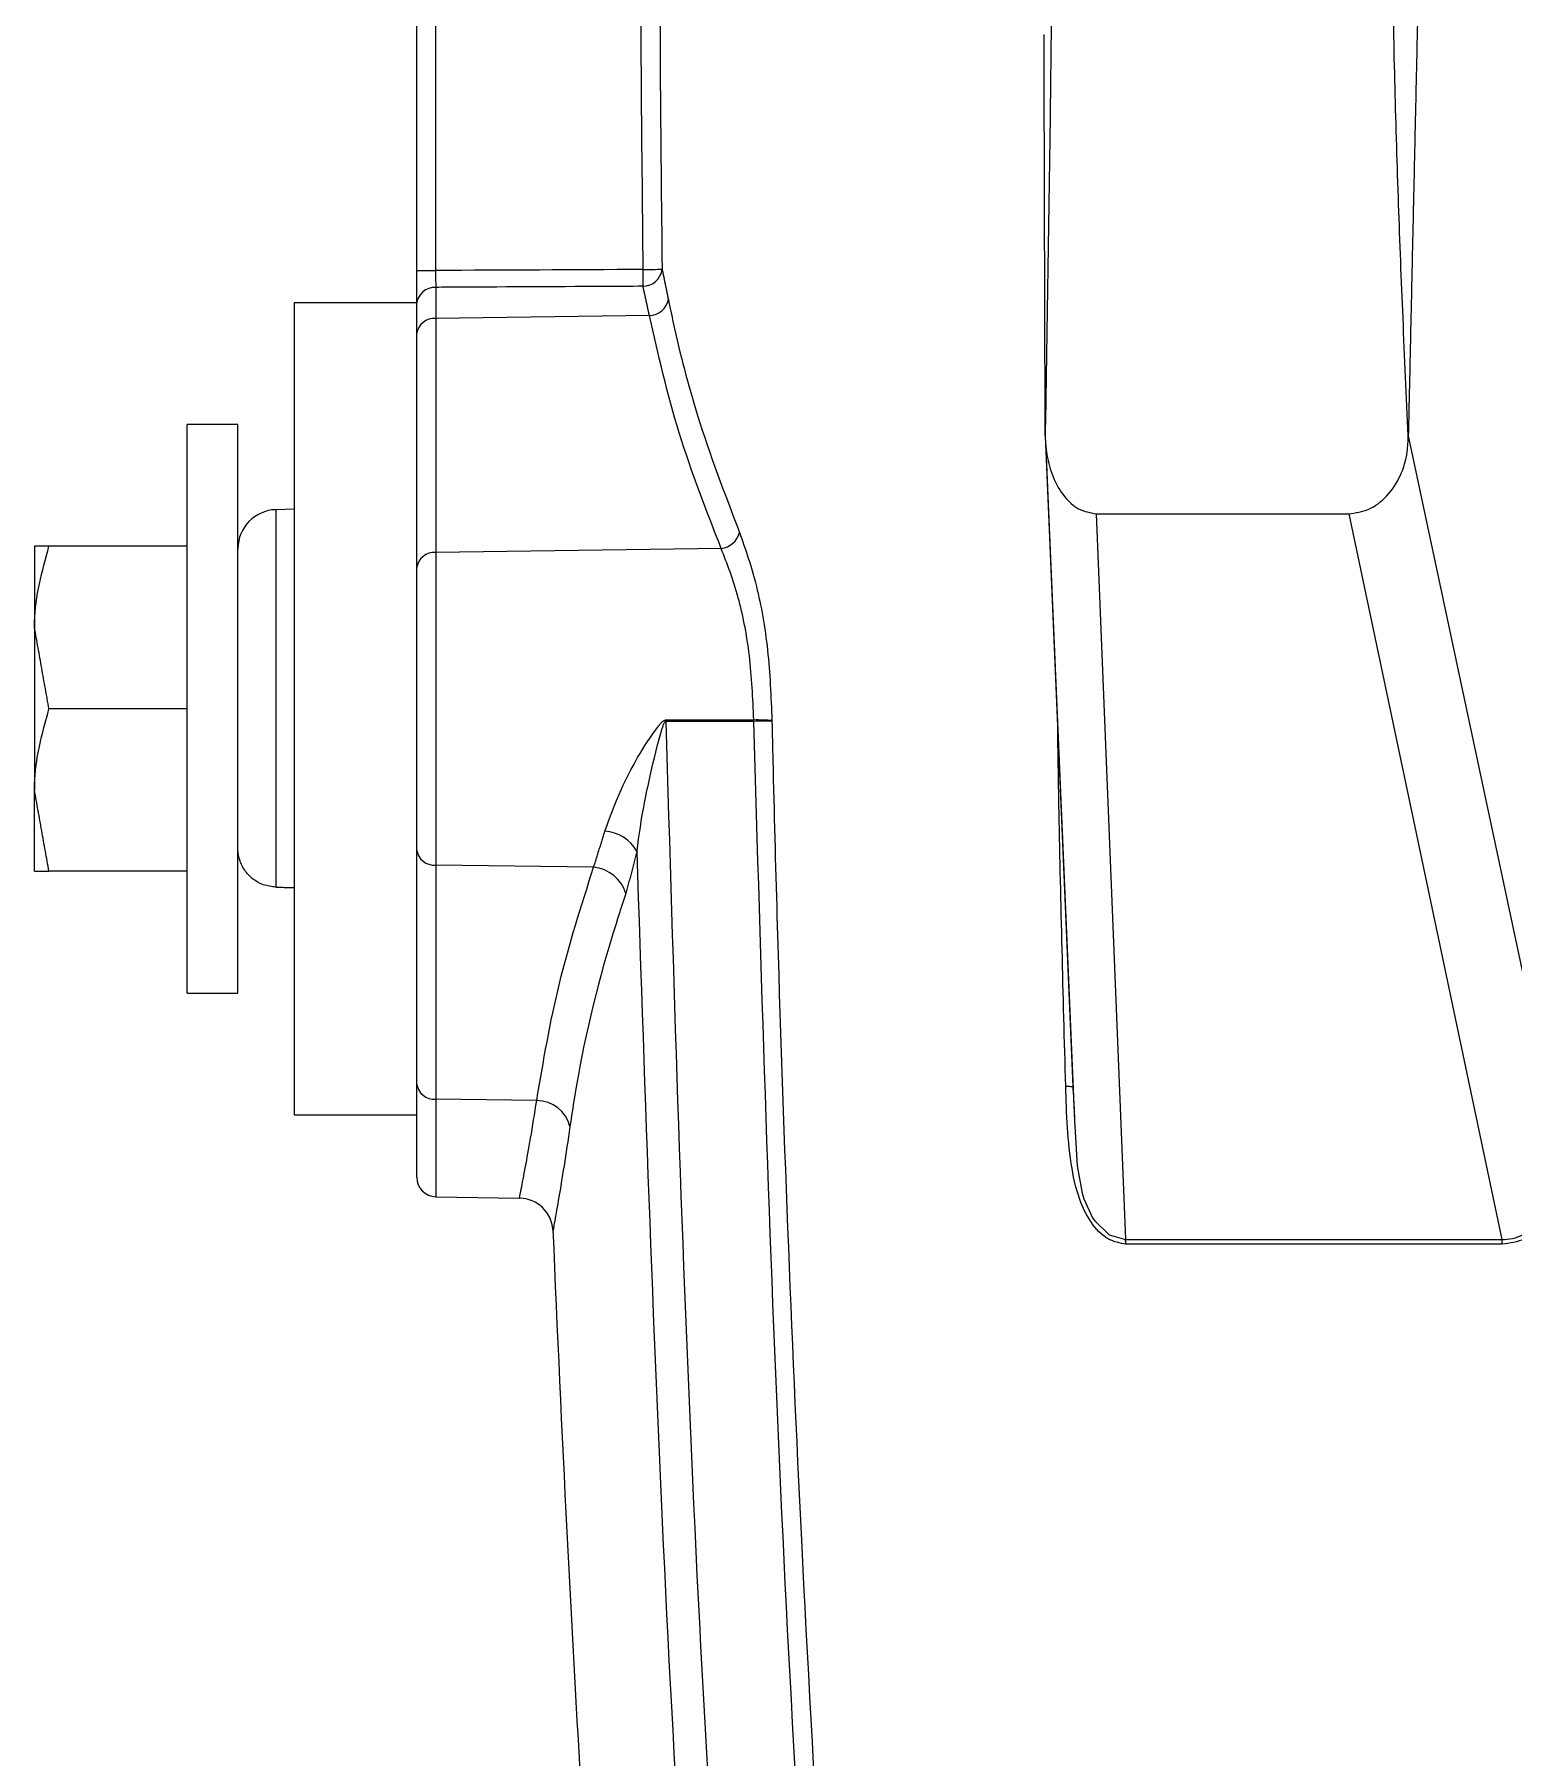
# Model space of a CAD drawing. Extents: x 2 to 136, y 1 to 99.
# Drawn here: x 52.908 to 55.184, y 7.912 to 10.563 of the extents above; entities that cross this region are included whole.
import ezdxf

# ---------------------------------------------------------------- set-up
doc = ezdxf.new("R2010")
doc.units = 0
doc.header["$MEASUREMENT"] = 0
doc.linetypes.add('SLD-Solid', pattern=[0])
doc.layers.add('OBJECT', color=7, linetype='CONTINUOUS')

msp = doc.modelspace()

# ---------------------------------------------------------------- linework, layer by layer
at = {"layer": 'OBJECT', "linetype": 'SLD-Solid', "lineweight": 15}
for p, q in [((53.4964, 10.1995), (53.4964, 10.8253)), ((53.5256, 10.8253), (53.5256, 10.1995)), ((53.4964, 10.1995), (53.5256, 10.1995)), ((53.5258, 10.1736), (53.5258, 10.1257)), ((53.3084, 8.9003), (53.3084, 10.1503)), ((53.3084, 10.1503), (53.4964, 10.1503)), ((53.4964, 9.6037), (53.4964, 10.1503)), ((53.8544, 10.1303), (53.5258, 10.1257)), ((53.5258, 10.1257), (53.5258, 9.7657)), ((53.2214, 9.9628), (53.1434, 9.9628)), ((53.1434, 9.0878), (53.1434, 9.9628)), ((53.2214, 9.0878), (53.2214, 9.9628)), ((54.4634, 9.9453), (54.5059, 8.9441)), ((55.022, 9.9453), (55.2351, 8.9441)), ((54.4639, 9.9371), (54.5083, 8.8922)), ((53.3084, 9.8323), (53.2798, 9.8316)), ((53.2798, 9.8316), (53.2798, 9.251)), ((54.5417, 9.8253), (54.9306, 9.8253)), ((54.5417, 9.8253), (54.5869, 8.7088)), ((54.9306, 9.8253), (55.1661, 8.7088)), ((52.9084, 9.7753), (52.9084, 9.6503)), ((53.1434, 9.7753), (52.9307, 9.7753)), ((53.9649, 9.7719), (53.5258, 9.7657)), ((53.5258, 9.7657), (53.5258, 9.2849)), ((52.9084, 9.6503), (52.9084, 9.4003)), ((53.4964, 9.447), (53.4964, 9.6037)), ((53.1434, 9.5253), (52.9307, 9.5253)), ((53.4964, 8.9003), (53.4964, 9.447)), ((52.9084, 9.2753), (52.9084, 9.4003)), ((53.7686, 9.2815), (53.5258, 9.2849)), ((53.5258, 9.2849), (53.5258, 8.9249)), ((53.1434, 9.2753), (52.9307, 9.2753)), ((53.1434, 9.0878), (53.2214, 9.0878)), ((53.6811, 8.9227), (53.5258, 8.9249)), ((53.5258, 8.9249), (53.5258, 8.7748)), ((53.4964, 8.9003), (53.3084, 8.9003)), ((53.4964, 8.8048), (53.4964, 8.9003)), ((53.5258, 8.7748), (53.6548, 8.7725))]:
    msp.add_line(p, q, dxfattribs=at)
at = {"layer": 'OBJECT', "linetype": 'SLD-Solid', "lineweight": 15, "flags": 128}
msp.add_lwpolyline([(54.5087, 8.8922), (54.5125, 8.8224), (54.52, 8.7802), (54.5226, 8.7717), (54.5362, 8.7424), (54.5395, 8.7375), (54.5618, 8.7163), (54.5869, 8.7088), (54.5869, 8.7088), (54.5869, 8.7088)], dxfattribs=at)
at = {"layer": 'OBJECT', "linetype": 'SLD-Solid', "lineweight": 15}
for centre, radius, start, end in [((53.8441, 10.2054), 0.0302, 271.2076, 352.3742), ((53.1623, 10.1951), 0.6826, 358.3358, 0.5002), ((53.4909, 39.1267), 28.9278, 270.70133, 270.75877), ((53.5244, 10.1455), 0.0281, 87.0236, 175.6062), ((53.8539, 10.1606), 0.0303, 271.0887, 348.701), ((53.5235, 10.0984), 0.0274, 85.209, 173.0881), ((53.2814, 9.7716), 0.06, 91.5, 180), ((53.9607, 9.8051), 0.0335, 277.1064, 345.0133), ((53.5235, 9.7384), 0.0274, 85.2089, 173.0882), ((52.1993, 9.5071), 1.6804, 359.9629, 0.0371), ((54.0212, 9.2633), 0.2448, 84.9098, 91.4342), ((54.0412, 8.5362), 0.9701, 89.8987, 91.5438), ((53.7822, 9.276), 0.0611, 29.5564, 86.4077), ((53.5235, 9.3122), 0.0274, 186.9118, 274.7911), ((53.763, 9.224), 0.0578, 17.2703, 84.4675), ((53.5235, 8.9522), 0.0274, 186.9119, 274.791), ((53.6812, 8.8702), 0.0525, 13.8081, 90.0654), ((53.5264, 8.8048), 0.03, 180, 269), ((53.6545, 8.721), 0.0514, 3.0954, 89.4688), ((104.3224, 10.8253), 50.66, 182.37743, 183.42938), ((54.512, 8.6993), 0.0755, 1.8835, 7.2551), ((55.0699, 8.6993), 0.0967, 1.4816, 5.6706)]:
    msp.add_arc(centre, radius, start, end, dxfattribs=at)
msp.add_ellipse((62.2535, 9.5253), major_axis=(35.624, 0), ratio=0.01952, start_param=1.80908, end_param=1.818317, dxfattribs=at)
for points, knots in [([(53.845, 10.201), (53.8439, 10.3022), (53.8416, 10.5102), (53.8412, 10.7183), (53.8411, 10.8253)], [0, 0, 0, 0, 0.486, 1, 1, 1, 1]), ([(53.8701, 10.8253), (53.8702, 10.7184), (53.8706, 10.5104), (53.8729, 10.3025), (53.874, 10.2014)], [0, 0, 0, 0, 0.514, 1, 1, 1, 1]), ([(54.4738, 10.8253), (54.4736, 10.7704), (54.4734, 10.6555), (54.4716, 10.4809), (54.4691, 10.3029), (54.4662, 10.1244), (54.4644, 10.0057), (54.4634, 9.9453)], [0, 0, 0, 0, 0.187126, 0.391336, 0.595144, 0.79397, 1, 1, 1, 1]), ([(55.022, 9.9453), (55.0192, 10.0057), (55.0138, 10.1244), (55.0068, 10.3029), (55.0013, 10.4809), (54.9977, 10.6555), (54.9972, 10.7704), (54.9969, 10.8253)], [0, 0, 0, 0, 0.206019, 0.404831, 0.608657, 0.812864, 1, 1, 1, 1]), ([(53.4964, 10.1477), (53.4964, 10.1521), (53.4964, 10.1605), (53.4964, 10.1793), (53.4964, 10.1928), (53.4964, 10.1995)], [0, 0, 0, 0, 0.352796, 0.676397, 1, 1, 1, 1]), ([(53.5256, 10.1995), (53.5256, 10.1961), (53.5255, 10.1894), (53.5256, 10.18), (53.5258, 10.1758), (53.5258, 10.1736)], [0, 0, 0, 0, 0.323545, 0.647123, 1, 1, 1, 1]), ([(53.8447, 10.1752), (53.8247, 10.1751), (53.7247, 10.1746), (53.6185, 10.1741), (53.5322, 10.1736), (53.5258, 10.1736)], [0, 0, 0, 0, 0.188102, 0.940515, 1, 1, 1, 1]), ([(53.8836, 10.1547), (53.8861, 10.1428), (53.8985, 10.0831), (53.9295, 9.9629), (53.9703, 9.8563), (53.9931, 9.7965)], [0, 0, 0, 0, 0.098894, 0.49458, 1, 1, 1, 1]), ([(53.9649, 9.7719), (53.9419, 9.8309), (53.8958, 9.9492), (53.8682, 10.0699), (53.8544, 10.1303)], [0, 0, 0, 0, 0.499036, 1, 1, 1, 1]), ([(54.4634, 9.9453), (54.4635, 9.9415), (54.4638, 9.9316), (54.4666, 9.9097), (54.4748, 9.8799), (54.4918, 9.8507), (54.515, 9.8299), (54.5325, 9.8269), (54.5417, 9.8253)], [0, 0, 0, 0, 0.061294, 0.157978, 0.353027, 0.568968, 0.775602, 1, 1, 1, 1]), ([(54.9306, 9.8253), (54.941, 9.8268), (54.9618, 9.8298), (54.99, 9.851), (55.0109, 9.8822), (55.0209, 9.9159), (55.0217, 9.9371), (55.022, 9.9453)], [0, 0, 0, 0, 0.217938, 0.435238, 0.661578, 0.868607, 1, 1, 1, 1]), ([(53.9931, 9.7965), (54.0022, 9.7706), (54.0198, 9.7207), (54.0385, 9.6169), (54.0414, 9.5438), (54.0429, 9.5072)], [0, 0, 0, 0, 0.349078, 0.674132, 1, 1, 1, 1]), ([(52.9084, 9.6503), (52.9084, 9.6533), (52.9087, 9.6955), (52.9201, 9.7368), (52.9307, 9.7753)], [0, 0, 0, 0, 0.070213, 1, 1, 1, 1]), ([(52.9307, 9.7753), (52.9216, 9.7753), (52.9097, 9.7753), (52.9086, 9.7753), (52.9084, 9.7753)], [0, 0, 0, 0, 0.768151, 1, 1, 1, 1]), ([(54.0151, 9.5081), (54.0136, 9.5415), (54.0106, 9.6083), (53.9917, 9.703), (53.9741, 9.7483), (53.9649, 9.7719)], [0, 0, 0, 0, 0.324523, 0.649386, 1, 1, 1, 1]), ([(52.9084, 9.4003), (52.9084, 9.4033), (52.9087, 9.4455), (52.9201, 9.4868), (52.9307, 9.5253)], [0, 0, 0, 0, 0.070214, 1, 1, 1, 1]), ([(53.7861, 9.337), (53.7936, 9.3579), (53.8124, 9.4097), (53.8459, 9.4694), (53.8716, 9.5028), (53.8745, 9.506), (53.8771, 9.5076), (53.8786, 9.5082), (53.8795, 9.5082), (53.8797, 9.5082)], [0, 0, 0, 0, 0.3745, 0.926844, 0.953375, 0.977898, 0.987314, 0.997171, 1, 1, 1, 1]), ([(53.8354, 9.3061), (53.8387, 9.3309), (53.8438, 9.3692), (53.8582, 9.4325), (53.867, 9.4727), (53.8757, 9.4997), (53.877, 9.5032), (53.8782, 9.5051), (53.8788, 9.5057), (53.8792, 9.5059), (53.8795, 9.506), (53.8796, 9.506), (53.8797, 9.506)], [0, 0, 0, 0, 0.37593, 0.581471, 0.938747, 0.964183, 0.985817, 0.992804, 0.995665, 0.998559, 0.99858, 1, 1, 1, 1]), ([(53.8797, 9.5082), (53.9147, 9.5082), (53.9598, 9.5081), (54.0049, 9.5081), (54.0151, 9.5081)], [0, 0, 0, 0, 0.775376, 1, 1, 1, 1]), ([(53.8797, 9.506), (53.8913, 9.1168), (53.9147, 8.3383), (53.9861, 7.1713), (54.0818, 6.005), (54.1701, 5.2294), (54.2143, 4.8416)], [0, 0, 0, 0, 0.249704, 0.499408, 0.749704, 1, 1, 1, 1]), ([(54.0151, 9.5059), (53.9897, 9.506), (53.9446, 9.506), (53.8994, 9.506), (53.8797, 9.506)], [0, 0, 0, 0, 0.56264, 1, 1, 1, 1]), ([(54.3398, 4.9353), (54.297, 5.3144), (54.2114, 6.0728), (54.1185, 7.2146), (54.0491, 8.3591), (54.0264, 9.1237), (54.0151, 9.5059)], [0, 0, 0, 0, 0.249708, 0.499416, 0.749708, 1, 1, 1, 1]), ([(54.043, 9.5063), (54.0434, 9.4863), (54.0457, 9.3863), (54.0569, 8.9665), (54.0869, 8.198), (54.1516, 7.1419), (54.2431, 6.0385), (54.3259, 5.305), (54.3673, 4.9383)], [0, 0, 0, 0, 0.013096, 0.06548, 0.275028, 0.516675, 0.758354, 1, 1, 1, 1]), ([(54.4949, 8.9447), (54.4912, 9.0852), (54.4862, 9.2678), (54.4833, 9.4505), (54.4826, 9.4927)], [0, 0, 0, 0, 0.769068, 1, 1, 1, 1]), ([(53.2798, 9.251), (53.2732, 9.2518), (53.26, 9.2534), (53.2426, 9.2638), (53.2294, 9.2788), (53.2226, 9.2953), (53.2214, 9.3064), (53.2214, 9.3108), (53.2214, 9.311)], [0, 0, 0, 0, 0.210792, 0.421498, 0.634658, 0.853326, 0.995327, 1, 1, 1, 1]), ([(54.1655, 4.8361), (54.1613, 4.8708), (54.1404, 5.0446), (54.0888, 5.4967), (54.0183, 6.1932), (53.9405, 7.1298), (53.874, 8.1674), (53.8483, 8.9266), (53.8354, 9.3061)], [0, 0, 0, 0, 0.023416, 0.117081, 0.304445, 0.491809, 0.745904, 1, 1, 1, 1]), ([(53.6811, 8.9227), (53.6913, 8.9829), (53.7117, 9.1033), (53.7496, 9.2221), (53.7686, 9.2815)], [0, 0, 0, 0, 0.499153, 1, 1, 1, 1]), ([(52.9084, 9.2753), (52.9086, 9.2753), (52.9097, 9.2753), (52.9216, 9.2753), (52.9307, 9.2753)], [0, 0, 0, 0, 0.231849, 1, 1, 1, 1]), ([(53.8182, 9.2412), (53.8114, 9.2205), (53.7774, 9.117), (53.7494, 8.9972), (53.7345, 8.8978), (53.7322, 8.8827)], [0, 0, 0, 0, 0.174851, 0.874798, 1, 1, 1, 1]), ([(54.5875, 8.7018), (54.5784, 8.7034), (54.5604, 8.7067), (54.5359, 8.7298), (54.5154, 8.7673), (54.4982, 8.8408), (54.4963, 8.9022), (54.4949, 8.9447)], [0, 0, 0, 0, 0.138671, 0.277419, 0.423116, 0.599885, 1, 1, 1, 1]), ([(54.4949, 8.9447), (54.4985, 8.9447), (54.5057, 8.9445), (54.5058, 8.9442), (54.5059, 8.944)], [0, 0, 0, 0, 0.500003, 1, 1, 1, 1]), ([(54.5059, 8.9441), (54.5059, 8.9441), (54.5059, 8.943), (54.5069, 8.9257), (54.5078, 8.9084), (54.5087, 8.8922)], [0, 0, 0, 0, 0.000045, 0.064506, 1, 1, 1, 1]), ([(55.1661, 8.7088), (55.1661, 8.7088), (55.1764, 8.7088), (55.1996, 8.714), (55.2268, 8.7346), (55.2407, 8.757), (55.2507, 8.7832), (55.2537, 8.8028), (55.2533, 8.8406), (55.2479, 8.8834), (55.2389, 8.9244), (55.2351, 8.9441), (55.2351, 8.9441)], [0, 0, 0, 0, 0.000009, 0.138314, 0.276605, 0.396732, 0.417142, 0.570177, 0.591105, 0.795128, 0.999992, 1, 1, 1, 1]), ([(55.2749, 8.9447), (55.2749, 8.9435), (55.2759, 8.9012), (55.2768, 8.8394), (55.258, 8.7673), (55.2328, 8.7297), (55.2016, 8.7066), (55.1782, 8.7034), (55.1666, 8.7018)], [0, 0, 0, 0, 0.01186, 0.400275, 0.577865, 0.721206, 0.860696, 1, 1, 1, 1]), ([(53.6548, 8.7741), (53.6547, 8.7736), (53.6541, 8.7703), (53.6569, 8.7846), (53.6629, 8.8159), (53.6715, 8.8628), (53.6779, 8.9026), (53.6811, 8.9227)], [0, 0, 0, 0, 0.044289, 0.29956, 0.562254, 0.778958, 1, 1, 1, 1]), ([(53.7322, 8.8827), (53.7291, 8.8617), (53.7228, 8.8191), (53.7144, 8.7694), (53.7084, 8.7353), (53.7056, 8.7199), (53.7062, 8.7233), (53.7063, 8.7238)], [0, 0, 0, 0, 0.216669, 0.437712, 0.692312, 0.954437, 1, 1, 1, 1]), ([(54.5869, 8.7088), (54.5869, 8.7088), (54.6591, 8.7088), (54.8081, 8.7089), (55.0074, 8.7089), (55.1076, 8.7088), (55.1661, 8.7088), (55.1661, 8.7088)], [0, 0, 0, 0, 0.000003, 0.497705, 0.748853, 0.999997, 1, 1, 1, 1]), ([(55.1666, 8.7018), (55.1132, 8.7017), (55.0063, 8.7017), (54.8065, 8.7017), (54.6749, 8.7017), (54.5875, 8.7018)], [0, 0, 0, 0, 0.251148, 0.502295, 1, 1, 1, 1])]:
    msp.add_open_spline(points, degree=3, knots=knots, dxfattribs=at)
for points in [[(55.0414, 10.8253), (55.022, 9.9453)], [(54.4634, 9.9453), (54.4616, 10.5625)], [(53.874, 10.2014), (53.8836, 10.1547)], [(53.8544, 10.1303), (53.8447, 10.1752)], [(52.9307, 9.5253), (52.9084, 9.6503)], [(54.0151, 9.5059), (54.0151, 9.5081)], [(54.0429, 9.5072), (54.043, 9.5063)], [(52.9307, 9.2753), (52.9084, 9.4003)], [(53.7686, 9.2815), (53.7861, 9.337)], [(53.8354, 9.3061), (53.8182, 9.2412)], [(53.2798, 9.251), (53.3084, 9.2502)], [(54.5055, 8.9589), (54.5059, 8.944)]]:
    msp.add_open_spline(points, degree=1, dxfattribs=at)

doc.saveas('drawing.dxf')
